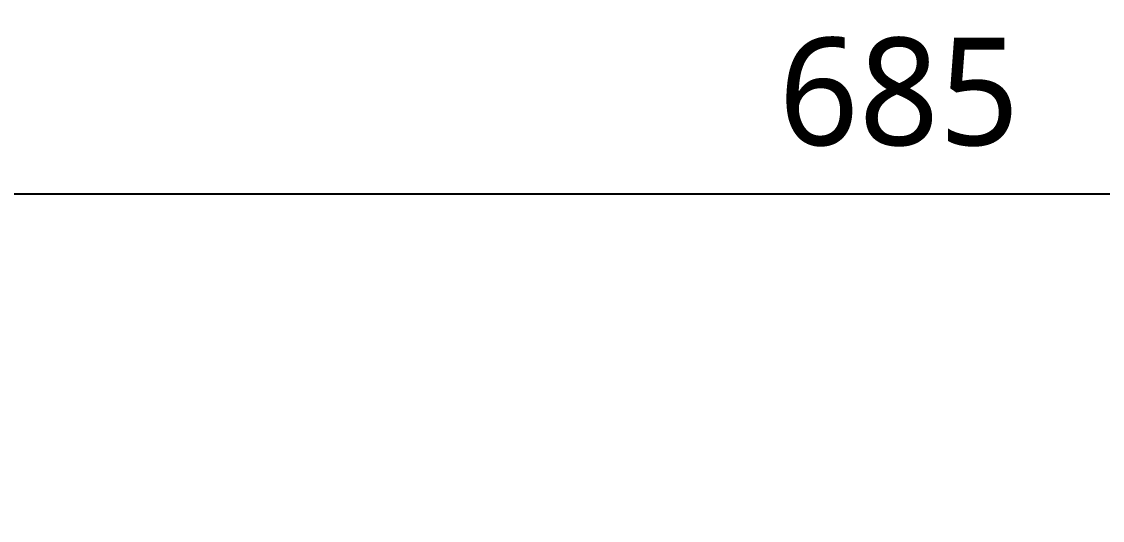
# Model space of a CAD drawing. Extents: x 8541 to 14664, y -60 to 2468.
# Drawn here: x 8836.6 to 9087.5, y 1889.3 to 2005.2 of the extents above; entities that cross this region are included whole.
import ezdxf

# ---------------------------------------------------------------- set-up
doc = ezdxf.new("R2010")
doc.units = 0
doc.header["$LTSCALE"] = 20
doc.header["$MEASUREMENT"] = 0
doc.layers.get('0').update_dxf_attribs({"linetype": 'CONTINUOUS'})
doc.layers.get('DEFPOINTS').update_dxf_attribs({"linetype": 'CONTINUOUS'})
doc.styles.get("Standard").update_dxf_attribs({"font": 'NanumGothic.ttf'})
doc.dimstyles.get("Standard").update_dxf_attribs({"dimtxt": 2.7, "dimasz": 2.5, "dimexe": 1.5, "dimexo": 1.5, "dimgap": 1.5, "dimtad": 1, "dimdec": 0, "dimlfac": 10, "dimzin": 0, "dimdsep": 46, "dimtxsty": 'Standard', "dimcen": 0, "dimclrt": 2, "dimadec": 0, "dimazin": 0, "dimtfac": 1, "dimtdec": 0, "dimtmove": 0, "dimatfit": 3, "dimfxl": 0, "dimtolj": 1, "dimtzin": 0, "dimarcsym": 0})

# ---------------------------------------------------------------- blocks, each defined once
blk = doc.blocks.new('*D61')
at = {"color": 3, "lineweight": -2}
for p, q in [((8698, 1688.87), (8698, 1970.18)), ((9382.59, 1688.87), (9382.59, 1970.18)), ((8718, 1965.18), (9362.59, 1965.18))]:
    blk.add_line(p, q, dxfattribs=at)
at = {"color": 3}
for points in [[(8718, 1968.51), (8718, 1961.85), (8698, 1965.18)], [(9362.59, 1968.51), (9362.59, 1961.85), (9382.59, 1965.18)]]:
    blk.add_solid(points, dxfattribs=at)
at = {"layer": 'DEFPOINTS', "color": 0}
for p in [(9382.59, 1965.18), (8698, 1687.37), (9382.59, 1687.37)]:
    blk.add_point(p, dxfattribs=at)
at = {"color": 2, "insert": (9040.29, 1988.79), "char_height": 25, "attachment_point": 5}
blk.add_mtext('\\A1;{\\fNanumGothic|b0|i0|c129|p50;685}', dxfattribs=at)

msp = doc.modelspace()

# ---------------------------------------------------------------- dimensions: what is measured, and where the dimension line sits
dim = msp.add_linear_dim(base=(9382.59, 1965.18), p1=(8698, 1687.37), p2=(9382.59, 1687.37), text='{\\fNanumGothic|b0|i0|c129|p50;<>}', dimstyle='Standard', override={"dimtxt": 25, "dimasz": 20, "dimexe": 5, "dimgap": 10, "dimlfac": 1, "dimzin": 12, "dimpost": '', "dimclrd": 3, "dimclre": 3, "dimazin": 2, "dimarcsym": 1})
dim.commit()
dim.dimension.update_dxf_attribs({"geometry": '*D61', "text_midpoint": (9040.29, 1988.79)})

doc.saveas('drawing.dxf')
